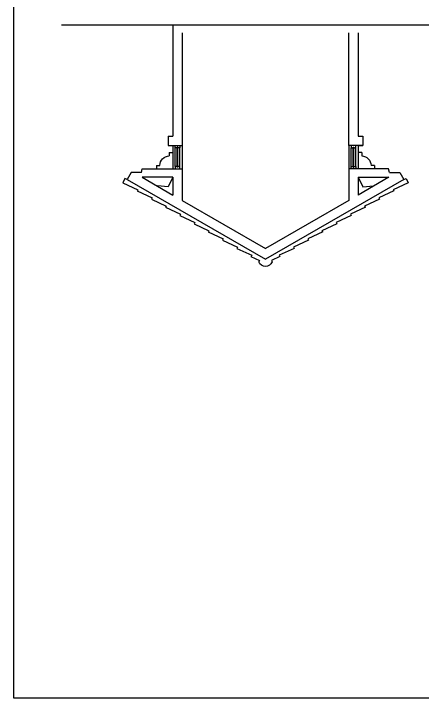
# Model space of a CAD drawing. Header units: millimetres. Extents: x 0 to 1800, y 0 to 1200.
# Drawn here: x 0 to 435, y 0 to 730 of the extents above; entities that cross this region are included whole.
import ezdxf

# ---------------------------------------------------------------- set-up
doc = ezdxf.new("R2010")
doc.units = ezdxf.units.MM
for name, color, linetype in [('1', 7, 'Continuous'), ('3', 3, 'Continuous'), ('GLASS', 9, 'Continuous'), ('LANDSCAPE', 9, 'Continuous'), ('WIN', 1, 'Continuous')]:
    doc.layers.add(name, color=color, linetype=linetype)

# ---------------------------------------------------------------- blocks, each defined once
blk = doc.blocks.new('ROOF-S1')
at = {"layer": '1'}
for p, q in [((-0.125, -0.122), (-0.14, -0.096)), ((0.125, -0.122), (0.14, -0.096)), ((-2.325, -2.154), (-2.325, -2.079)), ((-2.325, -2.154), (-2.25, -2.154)), ((-1.975, -2.579), (-1.975, -2.079)), ((-1.775, -2.579), (-1.775, -2.079)), ((1.775, -2.579), (1.775, -2.079)), ((1.975, -2.579), (1.975, -2.079)), ((2.325, -2.154), (2.25, -2.154)), ((2.325, -2.154), (2.325, -2.079)), ((-2.05, -2.429), (-2.05, -2.354)), ((-2.05, -2.429), (-1.975, -2.429)), ((2.05, -2.429), (1.975, -2.429)), ((2.05, -2.429), (2.05, -2.354))]:
    blk.add_line(p, q, dxfattribs=at)
at = {"layer": '1', "flags": 128}
for points in [[(-2.949, -1.853), (-2.995, -1.874), (-3.037, -1.784), (-3.037, -1.784), (-2.719, -1.635), (-2.734, -1.609), (-2.416, -1.46), (-2.431, -1.434), (-2.113, -1.285), (-2.128, -1.259), (-1.81, -1.11), (-1.825, -1.084), (-1.507, -0.935), (-1.522, -0.909), (-1.204, -0.76), (-1.219, -0.734), (-0.9, -0.585), (-0.915, -0.559), (-0.597, -0.41), (-0.612, -0.384), (-0.294, -0.235), (-0.309, -0.209), (-0.125, -0.122)], [(2.949, -1.853), (2.995, -1.874), (3.037, -1.784), (3.037, -1.784), (2.719, -1.635), (2.734, -1.609), (2.416, -1.46), (2.431, -1.434), (2.113, -1.285), (2.128, -1.259), (1.81, -1.11), (1.825, -1.084), (1.507, -0.935), (1.522, -0.909), (1.204, -0.76), (1.219, -0.734), (0.9, -0.585), (0.915, -0.559), (0.597, -0.41), (0.612, -0.384), (0.294, -0.235), (0.309, -0.209), (0.125, -0.122)]]:
    blk.add_lwpolyline(points, dxfattribs=at)
at = {"layer": '1'}
for points in [[(-1.975, -1.899), (-2.073, -1.697), (-2.302, -1.716)], [(1.975, -1.899), (2.073, -1.697), (2.302, -1.716)]]:
    blk.add_lwpolyline(points, dxfattribs=at)
for centre, radius, start, end in [((0, -0.15), 0.15, 20.9808, 159.0181), ((-2.05, -2.154), 0.2, 180, 270), ((2.05, -2.154), 0.2, 270, 360)]:
    blk.add_arc(centre, radius, start, end, dxfattribs=at)
at = {"layer": '3'}
for p, q in [((-2.949, -1.853), (0, -0.15)), ((2.949, -1.853), (0, -0.15)), ((-1.775, -1.406), (0, -0.381)), ((1.775, -1.406), (0, -0.381)), ((-1.775, -2.079), (-1.775, -1.406)), ((1.775, -2.079), (1.775, -1.406)), ((-2.63, -1.899), (-1.975, -1.521)), ((-1.975, -1.899), (-1.975, -1.521)), ((1.975, -1.899), (1.975, -1.521)), ((2.63, -1.899), (1.975, -1.521)), ((-2.865, -1.999), (-2.949, -1.853)), ((2.865, -1.999), (2.949, -1.853)), ((-2.645, -1.999), (-2.865, -1.999)), ((-2.645, -1.999), (-2.625, -2.079)), ((-1.975, -1.899), (-2.63, -1.899)), ((1.975, -1.899), (2.63, -1.899)), ((2.645, -1.999), (2.625, -2.079)), ((2.645, -1.999), (2.865, -1.999)), ((-2.625, -2.079), (-1.775, -2.079)), ((2.625, -2.079), (1.775, -2.079)), ((1.975, -2.579), (1.975, -2.079)), ((-2.075, -2.579), (-1.775, -2.579)), ((-2.075, -2.779), (-2.075, -2.579)), ((-1.775, -4.979), (-1.775, -2.579)), ((1.775, -2.579), (1.775, -4.979)), ((2.075, -2.579), (1.775, -2.579)), ((1.975, -2.579), (2.075, -2.579)), ((2.075, -2.779), (2.075, -2.579)), ((-2.075, -2.779), (-1.975, -2.779)), ((-1.975, -5.149), (-1.975, -2.779)), ((1.975, -2.779), (2.075, -2.779)), ((1.975, -4.979), (1.975, -2.779))]:
    blk.add_line(p, q, dxfattribs=at)
at = {"layer": 'GLASS'}
for p, q in [((-1.881, -2.129), (-1.881, -2.529)), ((-1.871, -2.129), (-1.871, -2.529)), ((1.871, -2.129), (1.871, -2.529)), ((1.881, -2.129), (1.881, -2.529))]:
    blk.add_line(p, q, dxfattribs=at)
at = {"layer": 'WIN'}
for p, q in [((-1.925, -2.129), (-1.925, -2.529)), ((-1.825, -2.129), (-1.825, -2.529)), ((1.825, -2.129), (1.825, -2.529)), ((1.925, -2.129), (1.925, -2.529))]:
    blk.add_line(p, q, dxfattribs=at)
at = {"layer": 'WIN', "color": 2}
for points in [[(-1.925, -2.079), (-1.825, -2.079), (-1.825, -2.129), (-1.871, -2.129), (-1.871, -2.119), (-1.881, -2.119), (-1.881, -2.129), (-1.925, -2.129)], [(1.925, -2.079), (1.825, -2.079), (1.825, -2.129), (1.871, -2.129), (1.871, -2.119), (1.881, -2.119), (1.881, -2.129), (1.925, -2.129)], [(-1.925, -2.579), (-1.825, -2.579), (-1.825, -2.529), (-1.871, -2.529), (-1.871, -2.539), (-1.881, -2.539), (-1.881, -2.529), (-1.925, -2.529)], [(1.925, -2.579), (1.825, -2.579), (1.825, -2.529), (1.871, -2.529), (1.871, -2.539), (1.881, -2.539), (1.881, -2.529), (1.925, -2.529)]]:
    blk.add_lwpolyline(points, close=True, dxfattribs=at)

msp = doc.modelspace()

# ---------------------------------------------------------------- linework, layer by layer
at = {"extrusion": (0, -1e-16, -1)}
for p, q in [((0, 0), (0, 1200)), ((1800, 0), (0, 0))]:
    msp.add_line(p, q, dxfattribs=at)
msp.add_line((51.02, 718.19), (1769.38, 718.19))

# ---------------------------------------------------------------- block references
at = {"layer": 'LANDSCAPE', "xscale": -50, "yscale": 50, "zscale": 50, "rotation": 180}
msp.add_blockref('ROOF-S1', (268.26, 460.73), dxfattribs=at)
msp.add_blockref('ROOF-S1', (268.26, 460.73), dxfattribs=at)

doc.saveas('drawing.dxf')
